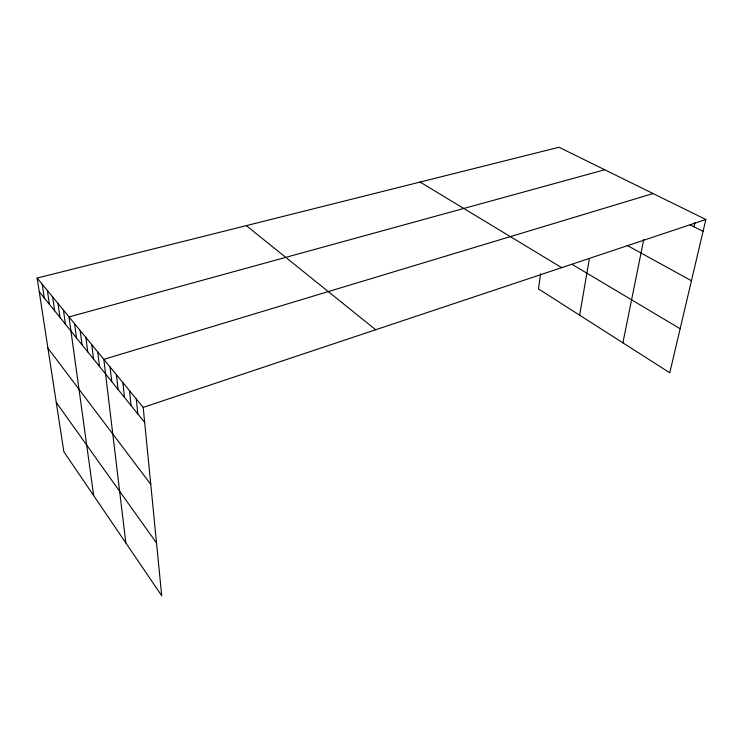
<?xml version="1.0" encoding="UTF-8"?>
<svg xmlns="http://www.w3.org/2000/svg" width="743" height="743" viewBox="0 0 743 743"><rect width="100%" height="100%" fill="white"/><g stroke="black" fill="none" stroke-linecap="round" stroke-linejoin="round"><path stroke-width="1.11" d="M540.644 273.74L538.452 288.897L669.777 372.772L705.85 219.501L558.987 147.253L37.15 278.058L63.842 451.707L161.714 595.747L143.195 407.387L37.15 278.058M579.642 315.208L589.394 258.629M622.894 342.829L643.791 239.432M694.008 226.819L694.993 222.519M143.195 407.387L705.85 219.501M653.06 193.533L103.825 359.361L125.836 542.947M604.718 169.748L69.015 316.927L93.674 495.609M690.043 224.823L703.054 231.37M627.148 245.404L691.436 280.733M572.342 264.527L680.142 328.731M420.12 182.063L561.671 267.647M246.323 225.631L375.679 329.753M39.249 291.72L144.681 422.479M47.923 348.133L150.755 484.315M56.264 402.409L156.532 543.04M42.212 284.225L44.283 297.962M47.366 290.513L49.419 304.333M52.623 296.931L54.648 310.815M57.982 303.46L59.988 317.437M63.443 310.128L65.421 324.18M74.532 323.651L76.455 337.861M80.16 330.514L82.055 344.798M85.9 337.508L87.758 351.876M91.751 344.65L93.581 359.092M97.723 351.931L99.516 366.457M110.038 366.949L111.756 381.642M116.391 374.695L118.063 389.471M122.883 382.608L124.508 397.459M129.505 390.688L131.093 405.622M136.275 398.945L137.817 413.962"/></g></svg>
